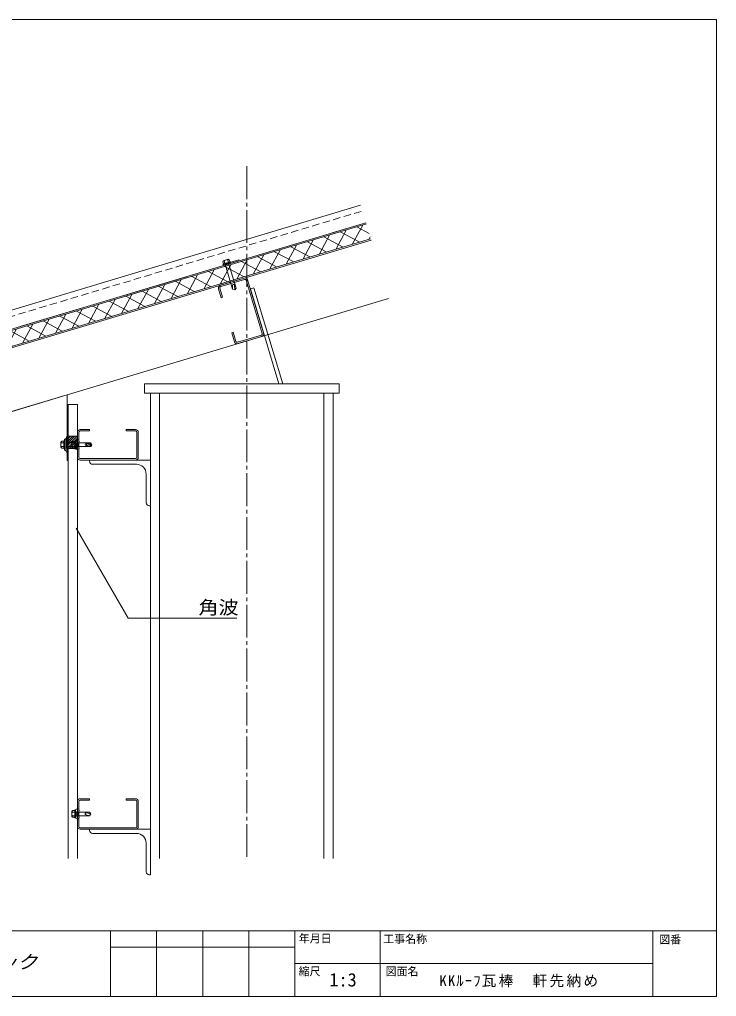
# Model space of a CAD drawing. Units: millimetres, scale not verified. Extents: x -567 to 1804, y -1263 to 401.
# Drawn here: x -5 to 567, y -401 to 401 of the extents above; entities that cross this region are included whole.
import ezdxf
from ezdxf.enums import TextEntityAlignment as Align

# ---------------------------------------------------------------- set-up
doc = ezdxf.new("R2010")
doc.units = ezdxf.units.MM
doc.header["$LTSCALE"] = 3
for name, pattern in [('CHAIN2', [12, 9, -1, 1, -1]), ('DASHED2', [3, 2, -1]), ('USER3', [29.725, 17.835, -11.89])]:
    doc.linetypes.add(name, pattern=pattern)
for name, color, linetype, lineweight in [('0-0_0', 7, 'Continuous', 18), ('0-2_LAYER002', 7, 'Continuous', 18), ('0-3_LAYER004', 7, 'Continuous', 18), ('0-6_LAYER008', 7, 'Continuous', 18), ('0-7_LAYER009', 7, 'Continuous', 18), ('0-9', 8, 'Continuous', 18), ('1-1', 9, 'Continuous', 18), ('1-6', 4, 'Continuous', 18)]:
    doc.layers.add(name, color=color, linetype=linetype, lineweight=lineweight)
doc.layers.add('0-F', color=7, linetype='Continuous')
doc.styles.add('HG丸ｺﾞｼｯｸM-PRO', font='')
doc.styles.add('ＭＳ ゴシック', font='')
doc.styles.get('HG丸ｺﾞｼｯｸM-PRO').set_extended_font_data('HG丸ｺﾞｼｯｸM-PRO')
doc.styles.get('ＭＳ ゴシック').set_extended_font_data('MS Gothic')

# ---------------------------------------------------------------- blocks, each defined once
blk = doc.blocks.new('A号-010-目毛板')
at = {"layer": '1-1'}
for p, q in [((-577.355, -1.748), (-575.396, 0.208)), ((-577.3, 0.389), (0, 0)), ((-554.097, 0.066), (-572.716, -18.221)), ((-543.946, -18.261), (-562.52, 0.054)), ((-532.923, 0.157), (-551.596, -18.309)), ((-522.826, -18.349), (-541.346, 0.146)), ((-511.623, 0.015), (-530.243, -18.271)), ((-501.652, -18.257), (-520.225, 0.058)), ((-490.449, 0.107), (-508.889, -18.234)), ((-480.532, -18.345), (-499.051, 0.149)), ((-459.178, -18.308), (-477.752, 0.007)), ((-447.975, 0.056), (-466.595, -18.23)), ((-437.825, -18.27), (-456.398, 0.045)), ((-405.681, 0.06), (-424.122, -18.281)), ((-395.585, -18.446), (-414.104, 0.048)), ((-363.208, 0.009), (-381.882, -18.457)), ((-341.8, 0.226), (-360.528, -18.419)), ((-320.68, 0.138), (-339.462, -18.687)), ((-310.637, -18.547), (-329.283, 0.181)), ((-299.327, 0.176), (-318.288, -18.595)), ((-289.338, -18.689), (-308.163, 0.093)), ((-278.207, 0.088), (-297.168, -18.683)), ((-268.164, -18.598), (-286.989, 0.184)), ((-256.853, 0.125), (-275.814, -18.646)), ((-246.864, -18.74), (-265.689, 0.042)), ((-235.733, 0.037), (-254.461, -18.608)), ((-225.69, -18.648), (-244.515, 0.134)), ((-214.559, 0.129), (-233.341, -18.696)), ((-204.57, -18.736), (-223.395, 0.046)), ((-193.439, 0.041), (-212.167, -18.605)), ((-183.217, -18.699), (-202.041, 0.083)), ((-172.265, 0.132), (-191.047, -18.693)), ((-140.923, -18.695), (-159.568, 0.033)), ((-129.612, 0.028), (-148.573, -18.743)), ((-98.269, -18.8), (-117.274, 0.036)), ((-87.318, 0.031), (-106.1, -18.794)), ((0, 0), (0.022, -18.803)), ((-577.341, -6.256), (-565.299, -18.298)), ((-469.149, -0.036), (-487.769, -18.322)), ((-426.855, -0.032), (-445.475, -18.318)), ((-416.705, -18.358), (-435.278, -0.044)), ((-384.382, -0.083), (-403.002, -18.369)), ((-374.411, -18.355), (-392.984, -0.04)), ((-353.111, -18.497), (-371.631, -0.003)), ((-331.811, -18.639), (-350.511, -0.091)), ((-162.097, -18.787), (-180.921, -0.005)), ((-150.786, -0.064), (-169.693, -18.655)), ((-119.803, -18.783), (-138.448, -0.056)), ((-108.492, -0.061), (-127.453, -18.831)), ((-77.149, -18.888), (-96.154, -0.052)), ((-66.018, -0.111), (-84.746, -18.756)), ((-55.975, -18.796), (-74.8, -0.015)), ((-44.844, -0.02), (-63.626, -18.844)), ((-34.855, -18.884), (-53.501, -0.157)), ((-23.724, -0.108), (-42.452, -18.753)), ((-13.502, -18.847), (-32.327, -0.065)), ((-2.371, -0.07), (-21.332, -18.841)), ((-0.027, -11.153), (-11.207, -0.153)), ((-577.512, -18.54), (0.022, -18.803))]:
    blk.add_line(p, q, dxfattribs=at)
blk = doc.blocks.new('HEX6-45W')
at = {"layer": '0-7_LAYER009', "color": 6}
for p, q in [((-2.25, 6.562), (-2.25, 3.75)), ((2.25, 6.562), (1.312, 7.5)), ((-1.174, -25.053), (-2.25, -29.25)), ((1.372, -25.8), (0, -30.75))]:
    blk.add_line(p, q, dxfattribs=at)
for points in [[(9.375, 0.75), (9.375, 0), (-9.375, 0), (-9.375, 0.75), (-7.5, 1.5), (7.5, 1.5)], [(-4.875, 3), (-4.875, 3.75), (4.875, 3.75), (4.875, 3)]]:
    blk.add_lwpolyline(points, close=True, dxfattribs=at)
for points in [[(-7.5, 1.5), (-6.75, 3), (6.75, 3), (7.5, 1.5)], [(-4.125, 3.75), (-4.125, 6.562), (-3.188, 7.5), (3.188, 7.5), (4.125, 6.562), (4.125, 3.75)], [(-3.188, 7.5), (-2.25, 6.562), (-1.312, 7.5)], [(-2.25, 0), (-2.25, -29.25), (0, -30.75), (2.25, -29.25), (2.25, 0)], [(3.188, 7.5), (2.25, 6.562), (2.25, 3.75)]]:
    blk.add_lwpolyline(points, dxfattribs=at)
blk.add_arc((0.131, -25.318), 1.332, 338.76959, 168.5333, dxfattribs=at)
at = {"layer": '0-F'}
for p, q in [((-1.326, 1.326), (1.326, -1.326)), ((-1.326, -1.326), (1.326, 1.326))]:
    blk.add_line(p, q, dxfattribs=at)
blk = doc.blocks.new('X27')
at = {"layer": '0-2_LAYER002'}
for p, q in [((0, 2.595), (12.405, 15)), ((0, 5.246), (9.754, 15)), ((0, 7.898), (7.102, 15)), ((0, 10.55), (4.45, 15)), ((0, 13.201), (1.799, 15)), ((0.057, 0), (12.75, 12.693)), ((2.709, 0), (12.75, 10.041)), ((5.36, 0), (12.75, 7.39)), ((8.012, 0), (12.75, 4.738)), ((10.664, 0), (12.75, 2.086))]:
    blk.add_line(p, q, dxfattribs=at)
blk = doc.blocks.new('A号-010-ｹﾐｶﾙ')
at = {"layer": '1-6'}
blk.add_lwpolyline([(0, 15), (12.75, 15), (12.75, 0), (0, 0)], close=True, dxfattribs=at)
blk.add_blockref('X27', (0, 0), dxfattribs=at)
blk = doc.blocks.new('HEX6-45')
at = {"layer": '0-7_LAYER009', "color": 6}
for p, q in [((-3.188, 4.5), (-2.25, 3.562)), ((-2.25, 3.562), (-1.312, 4.5)), ((-2.25, 3.562), (-2.25, 0.75)), ((2.25, 3.562), (1.312, 4.5)), ((3.188, 4.5), (2.25, 3.562)), ((2.25, 3.562), (2.25, 0.75)), ((-1.174, -28.053), (-2.25, -32.25)), ((1.372, -28.8), (0, -33.75))]:
    blk.add_line(p, q, dxfattribs=at)
blk.add_lwpolyline([(-4.875, 0), (-4.875, 0.75), (4.875, 0.75), (4.875, 0)], close=True, dxfattribs=at)
for points in [[(-4.125, 0.75), (-4.125, 3.562), (-3.188, 4.5), (3.188, 4.5), (4.125, 3.562), (4.125, 0.75)], [(-2.25, 0), (-2.25, -32.25), (0, -33.75), (2.25, -32.25), (2.25, 0)]]:
    blk.add_lwpolyline(points, dxfattribs=at)
blk.add_arc((0.131, -28.318), 1.332, 338.76959, 168.5333, dxfattribs=at)
at = {"layer": '0-F'}
for p, q in [((-1.326, 1.326), (1.326, -1.326)), ((-1.326, -1.326), (1.326, 1.326))]:
    blk.add_line(p, q, dxfattribs=at)
blk = doc.blocks.new('SH6-25(1)')
at = {"layer": '0-6_LAYER008', "color": 6}
for p, q in [((-8.5, 0), (8.5, 0)), ((5.5, 3), (-5.5, 3)), ((-4.25, 9), (-3, 7.75)), ((-3, 7.75), (-1.75, 9)), ((-3, 7.75), (-3, 4)), ((3, 7.75), (1.75, 9)), ((4.25, 9), (3, 7.75)), ((3, 7.75), (3, 4)), ((-1.566, -14.404), (-3, -20)), ((1.829, -15.4), (0, -22))]:
    blk.add_line(p, q, dxfattribs=at)
blk.add_lwpolyline([(-6.5, 3), (-6.5, 4), (6.5, 4), (6.5, 3)], close=True, dxfattribs=at)
for points in [[(-5.5, 4), (-5.5, 7.75), (-4.25, 9), (4.25, 9), (5.5, 7.75), (5.5, 4)], [(-3, 0), (-3, -20), (0, -22), (3, -20), (3, 0)]]:
    blk.add_lwpolyline(points, dxfattribs=at)
for centre in [(-5.5, 0), (5.5, 0)]:
    blk.add_circle(centre, 3, dxfattribs=at)
blk.add_arc((0.174, -14.757), 1.776, 338.76959, 168.5333, dxfattribs=at)
at = {"layer": '0-9'}
for p, q in [((-1.768, 1.768), (1.768, -1.768)), ((-1.768, -1.768), (1.768, 1.768))]:
    blk.add_line(p, q, dxfattribs=at)

msp = doc.modelspace()

# ---------------------------------------------------------------- linework, layer by layer
at = {"layer": '0-0_0', "color": 4, "linetype": 'CHAIN2'}
msp.add_line((181.392, -286.428), (181.392, 280.665), dxfattribs=at)
at = {"layer": '0-0_0', "color": 5}
for p, q in [((274.756, 248.533), (-111.106, 132.75)), ((38.988, 50.594), (42.238, 53.844))]:
    msp.add_line(p, q, dxfattribs=at)
at = {"layer": '0-0_0', "color": 2, "linetype": 'USER3'}
msp.add_line((-4.764, 148.871), (279.102, 234.062), dxfattribs=at)
at = {"layer": '0-0_0'}
for p, q in [((283.344, 219.939), (-62.445, 116.203)), ((179.238, 188.725), (159.607, 182.819)), ((159.938, 181.718), (179.569, 187.624)), ((180.939, 186.887), (194.047, 143.316)), ((195.148, 143.648), (182.041, 187.219)), ((158.102, 180.01), (160.355, 172.602)), ((159.202, 180.348), (161.434, 172.926)), ((187.146, 180.661), (184.273, 179.797)), ((184.273, 179.797), (207.719, 101.863)), ((187.146, 180.661), (210.852, 101.863)), ((297.711, 172.048), (-48.044, 68.322)), ((161.434, 172.926), (160.355, 172.602)), ((172.309, 136.777), (170.077, 144.198)), ((193.311, 141.946), (173.68, 136.04)), ((174.005, 134.937), (193.642, 140.845)), ((102.238, 94.363), (102.238, -287.678)), ((109.738, -287.678), (109.738, 94.363)), ((244.738, 94.363), (244.738, -287.678)), ((252.238, 94.363), (252.238, -287.678)), ((44.488, 64.363), (52.238, 64.363)), ((52.238, 64.363), (52.238, 63.213)), ((82.238, 63.213), (82.238, 64.363)), ((89.988, 64.363), (82.238, 64.363)), ((42.238, 41.613), (42.238, 62.113)), ((43.388, 41.613), (43.388, 62.113)), ((44.488, 63.213), (52.238, 63.213)), ((89.988, 63.213), (82.238, 63.213)), ((91.088, 41.613), (91.088, 62.113)), ((92.238, 41.613), (92.238, 62.113)), ((44.488, 40.513), (89.988, 40.513)), ((44.488, 39.363), (89.988, 39.363)), ((52.238, 39.363), (102.238, 39.363)), ((52.238, 38.363), (52.238, 39.363)), ((90.738, 35.863), (54.738, 35.863)), ((102.238, 39.363), (102.238, 1.863)), ((98.738, 27.863), (98.738, 4.363)), ((101.238, 1.863), (102.238, 1.863)), ((44.488, -238.637), (52.238, -238.637)), ((44.488, -239.787), (52.238, -239.787)), ((52.238, -238.637), (52.238, -239.787)), ((82.238, -239.787), (82.238, -238.637)), ((89.988, -238.637), (82.238, -238.637)), ((89.988, -239.787), (82.238, -239.787)), ((42.238, -261.387), (42.238, -240.887)), ((43.388, -261.387), (43.388, -240.887)), ((91.088, -261.387), (91.088, -240.887)), ((92.238, -261.387), (92.238, -240.887)), ((44.488, -262.487), (89.988, -262.487)), ((44.488, -263.637), (89.988, -263.637)), ((52.238, -263.637), (102.238, -263.637)), ((52.238, -264.637), (52.238, -263.637)), ((102.238, -263.637), (102.238, -301.137)), ((90.738, -267.137), (54.738, -267.137)), ((98.738, -275.137), (98.738, -298.637)), ((101.238, -301.137), (102.238, -301.137))]:
    msp.add_line(p, q, dxfattribs=at)
at = {"layer": '0-0_0', "color": 5, "linetype": 'DASHED2'}
msp.add_lwpolyline([(-106.795, 118.383), (-102.294, 120.778), (-104.593, 128.44), (-109.669, 127.961), (276.197, 243.745)], dxfattribs=at)
at = {"layer": '0-0_0', "color": 5}
for points in [[(-111.106, 132.75), (-106.795, 118.383), (279.071, 234.167)], [(-67.292, 54.618), (-69.453, 61.8), (33.738, 92.795), (33.738, 39.04), (34.238, 39.04), (34.238, 46.54)]]:
    msp.add_lwpolyline(points, dxfattribs=at)
at = {"layer": '0-0_0', "color": 6}
msp.add_lwpolyline([(164.693, 200.592), (174.748, 203.617), (174.978, 202.851), (164.923, 199.826)], close=True, dxfattribs=at)
at = {"layer": '0-0_0'}
for points in [[(171.194, 136.493), (168.976, 143.867), (170.077, 144.198)], [(34.738, -287.803), (34.738, 85.081), (42.238, 85.081), (42.238, -287.678)]]:
    msp.add_lwpolyline(points, dxfattribs=at)
msp.add_lwpolyline([(97.238, 101.863), (257.238, 101.863), (257.238, 94.363), (97.238, 94.363)], close=True, dxfattribs=at)
at = {"layer": '0-0_0', "color": 4}
msp.add_lwpolyline([(41.26, -16.649), (83.859, -90.431), (173.129, -90.431)], dxfattribs=at)
at = {"layer": '0-0_0'}
for centre, radius, start, end in [((179.886, 186.57), 2.25, 16.74316, 106.74316), ((179.886, 186.57), 1.1, 16.74316, 106.74316), ((160.255, 180.665), 2.25, 106.74316, 196.91426), ((160.255, 180.665), 1.1, 106.74316, 196.74316), ((173.357, 137.092), 2.25, 196.69924, 286.74316), ((173.363, 137.094), 1.1, 196.74316, 286.74316), ((192.994, 142.999), 1.1, 286.74316, 16.74316), ((192.994, 142.999), 2.25, 286.74316, 16.74316), ((44.488, 62.113), 2.25, 90, 180), ((89.988, 62.113), 2.25, 0, 90), ((44.488, 62.113), 1.1, 90, 180), ((89.988, 62.113), 1.1, 0, 90), ((44.488, 41.613), 2.25, 180, 270), ((44.488, 41.613), 1.1, 180, 270), ((89.988, 41.613), 1.1, 270, 0), ((89.988, 41.613), 2.25, 270, 0), ((54.738, 38.363), 2.5, 180, 270), ((90.738, 27.863), 8, 0, 90), ((101.238, 4.363), 2.5, 180, 270), ((44.488, -240.887), 2.25, 90, 180), ((44.488, -240.887), 1.1, 90, 180), ((89.988, -240.887), 2.25, 0, 90), ((89.988, -240.887), 1.1, 0, 90), ((44.488, -261.387), 2.25, 180, 270), ((44.488, -261.387), 1.1, 180, 270), ((89.988, -261.387), 1.1, 270, 0), ((89.988, -261.387), 2.25, 270, 0), ((54.738, -264.637), 2.5, 180, 270), ((90.738, -275.137), 8, 0, 90), ((101.238, -298.637), 2.5, 180, 270)]:
    msp.add_arc(centre, radius, start, end, dxfattribs=at)
at = {"layer": '0-3_LAYER004'}
for p, q in [((-567, -346.95), (567, -346.95)), ((69.525, -346.95), (69.525, -400.95)), ((107.325, -346.95), (107.325, -400.95)), ((145.125, -346.95), (145.125, -400.95)), ((182.925, -346.95), (182.925, -400.95)), ((220.725, -346.95), (220.725, -400.95)), ((290.925, -346.95), (290.925, -400.95)), ((514.857, -346.95), (514.857, -400.95)), ((220.725, -360.45), (69.525, -360.45)), ((514.857, -373.95), (220.725, -373.95))]:
    msp.add_line(p, q, dxfattribs=at)
msp.add_lwpolyline([(-567, 400.95), (567, 400.95), (567, -400.95), (-567, -400.95)], close=True, dxfattribs=at)

# ---------------------------------------------------------------- block references
at = {"layer": '0-0_0'}
for name, p, xscale, yscale, rotation in [('A号-010-目毛板', (-85.622, 110.451), 0.6666667, 0.6666667, 196.74316), ('HEX6-45', (164.951, 200.67), 0.6666667, 0.6666667, 16.74316), ('HEX6-45W', (33.738, 51.983), 0.6666667, 0.6666667, 90), ('SH6-25(1)', (42.238, 51.863), 0.5, 0.5, 90), ('SH6-25(1)', (42.238, -251.137), 0.5, 0.5, 90)]:
    msp.add_blockref(name, p, dxfattribs=dict(at, xscale=xscale, yscale=yscale, rotation=rotation))
at = {"layer": '0-0_0', "xscale": 0.6666667, "yscale": 0.6666667}
msp.add_blockref('A号-010-ｹﾐｶﾙ', (33.7, 48.907), dxfattribs=at)

# ---------------------------------------------------------------- texts
at = {"layer": '0-0_0', "color": 3, "style": 'ＭＳ ゴシック', "width": 1.1}
msp.add_text('角波', height=11, dxfattribs=at).set_placement((141.629, -90.431), align=Align.BOTTOM_LEFT)
at = {"layer": '0-0_0', "color": 3, "style": 'HG丸ｺﾞｼｯｸM-PRO', "oblique": 15, "width": 1.1}
msp.add_text('株式会社コマスヤアルテック', height=11, dxfattribs=at).set_placement((-205.007, -381.45), align=Align.BOTTOM_LEFT)
at = {"layer": '0-0_0', "insert": (339.516, -393.45), "char_height": 8.798, "attachment_point": 7, "style": 'ＭＳ ゴシック'}
msp.add_mtext('\\T1.16;KKﾙｰﾌ瓦棒\u3000軒先納め', dxfattribs=at)
at = {"layer": '0-3_LAYER004', "style": 'ＭＳ ゴシック'}
for s, height, p in [('年月日', 6.598, (224, -358.65)), ('工事名称', 6.598, (293.4, -359.05)), ('図番', 6.598, (520, -359.55)), ('縮尺', 6.598, (223.9, -385.65)), ('図面名', 6.598, (295.3, -385.65)), ('1:3', 11, (249.15, -396.05))]:
    msp.add_text(s, height=height, dxfattribs=at).set_placement(p, align=Align.BOTTOM_LEFT)

doc.saveas('drawing.dxf')
